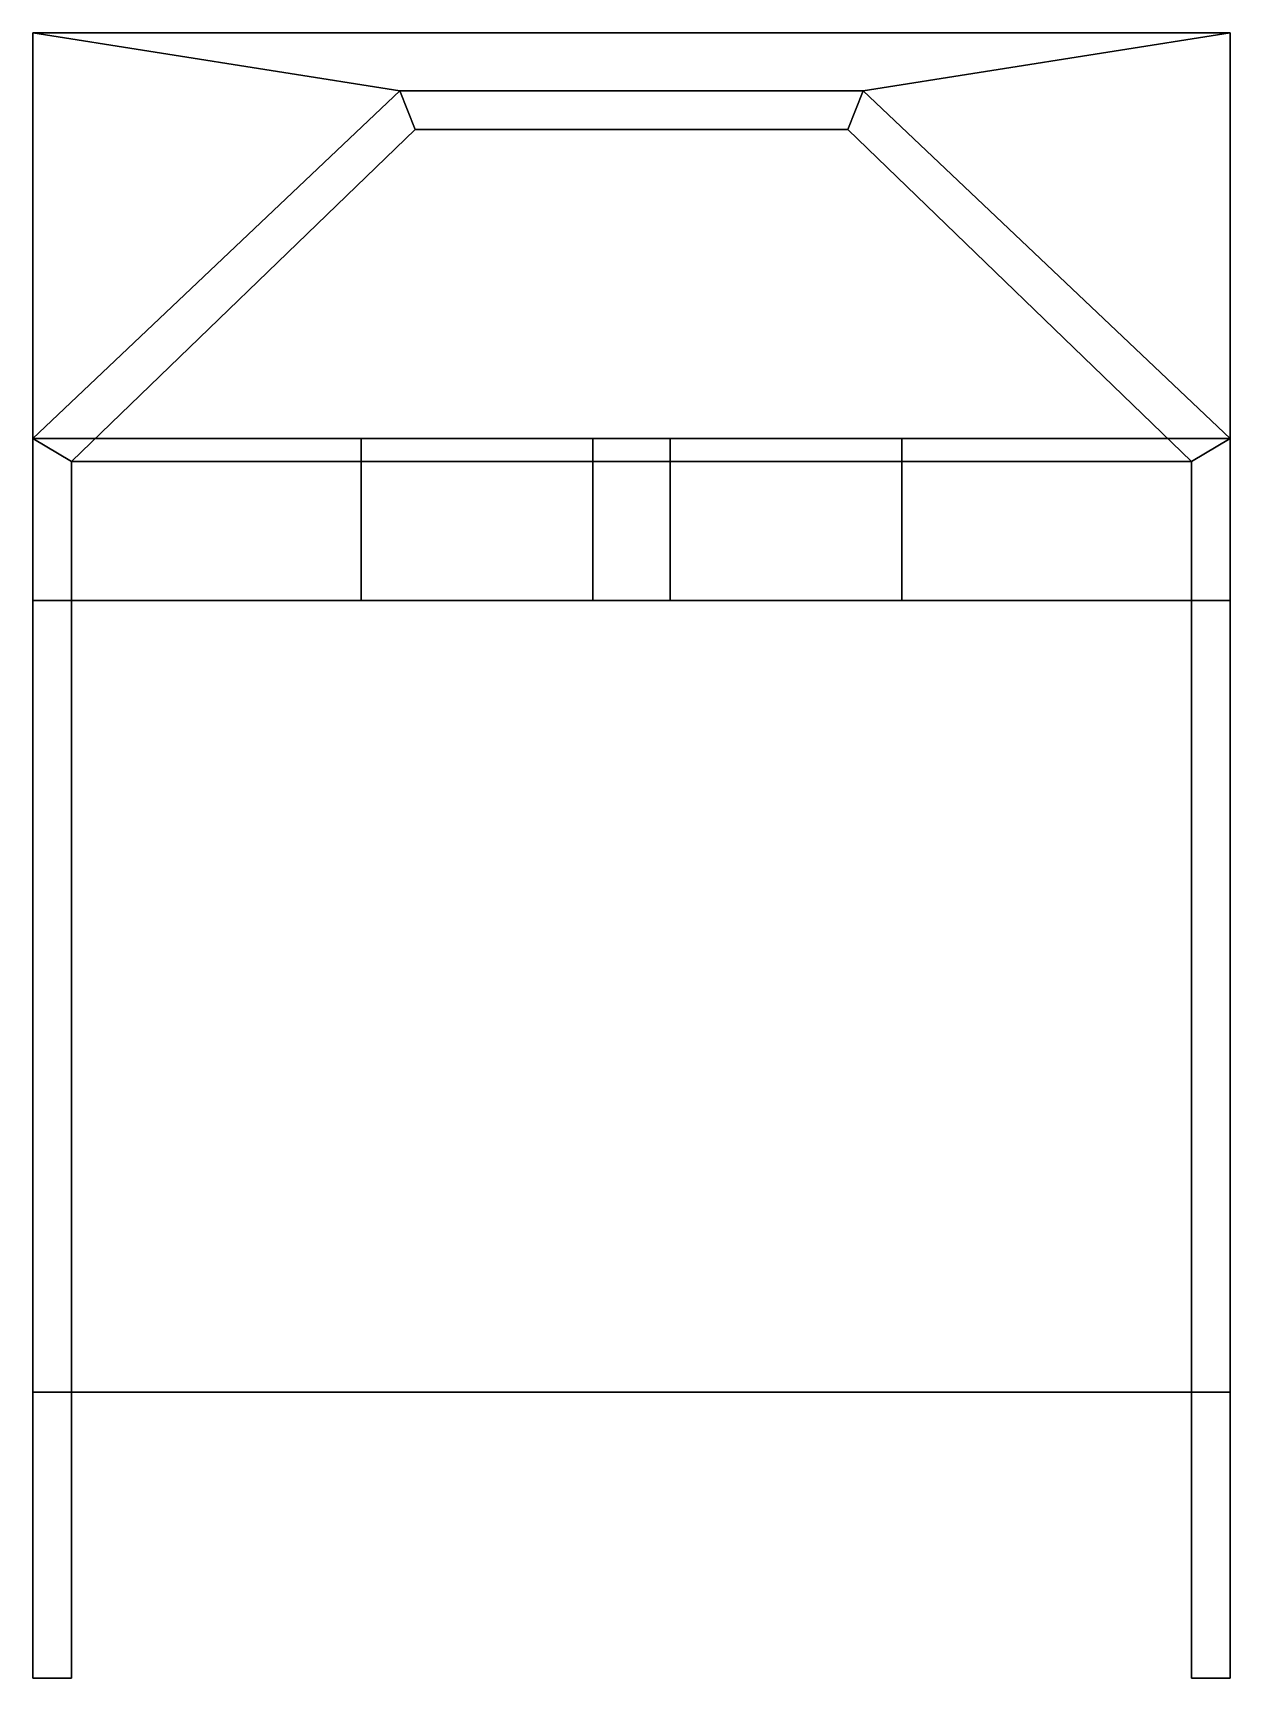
# Model space of a CAD drawing. Extents: x -1.55 to 1.55, y -2.68 to 1.58.
import ezdxf

# ---------------------------------------------------------------- set-up
doc = ezdxf.new("R2010")
doc.units = 0
doc.layers.add('TURRET', color=2, linetype='CONTINUOUS')

msp = doc.modelspace()

# ---------------------------------------------------------------- linework, layer by layer
at = {"layer": 'TURRET'}
for points in [[(-1.55, 1.58), (-1.55, -1.94), (-1.55, -1.94, 0.26), (-1.55, 1.58, 0.26)], [(1.55, 1.58), (1.55, -1.94), (-1.55, -1.94), (-1.55, 1.58)], [(-0.6, 1.43, 0.26), (-0.6, 1.43, 0.26), (-1.55, 1.58, 0.26), (-1.55, 0.53, 0.26)], [(1.55, 1.58, 0.26), (1.55, 1.58), (-1.55, 1.58), (-1.55, 1.58, 0.26)], [(0.6, 1.43, 0.26), (1.55, 1.58, 0.26), (-1.55, 1.58, 0.26), (-0.6, 1.43, 0.26)], [(1.55, 1.58, 0.26), (1.55, 1.58, 0.26), (0.6, 1.43, 0.26), (1.55, 0.53, 0.26)], [(1.55, -1.94, 0.26), (1.55, -1.94), (1.55, 1.58), (1.55, 1.58, 0.26)], [(-0.6, 1.43, 0.26), (-1.55, 0.53, 0.26), (-1.55, 0.53, 2.23), (-0.6, 1.43, 2.02)], [(-1.45, 0.47, 2.13), (-1.55, 0.53, 2.23), (-0.6, 1.43, 2.02), (-0.56, 1.33, 1.94)], [(-1.55, 0.53, 2.23), (-1.45, 0.47, 2.13), (-0.56, 1.33, 1.94), (-0.6, 1.43, 2.02)], [(-1.55, 0.53, 2.23), (1.55, 0.53, 2.23), (0.6, 1.43, 2.02), (-0.6, 1.43, 2.02)], [(-0.6, 1.43, 2.02), (0.6, 1.43, 2.02), (0.6, 1.43, 0.26), (-0.6, 1.43, 0.26)], [(0.56, 1.33, 1.94), (0.6, 1.43, 2.02), (1.55, 0.53, 2.23), (1.45, 0.47, 2.13)], [(1.45, 0.47, 2.13), (1.55, 0.53, 2.23), (0.6, 1.43, 2.02), (0.56, 1.33, 1.94)], [(0.6, 1.43, 2.02), (1.55, 0.53, 2.23), (1.55, 0.53, 0.26), (0.6, 1.43, 0.26)], [(-0.56, 1.33, 1.94), (-1.45, 0.47, 2.13), (-1.45, 0.47, 0.26), (-0.56, 1.33, 0.26)], [(-0.56, 1.33, 0.26), (-1.45, 0.47, 0.26), (1.45, 0.47, 0.26), (0.56, 1.33, 0.26)], [(-0.56, 1.33, 1.94), (0.56, 1.33, 1.94), (1.45, 0.47, 2.13), (-1.45, 0.47, 2.13)], [(-0.56, 1.33, 0.26), (0.56, 1.33, 0.26), (0.56, 1.33, 1.94), (-0.56, 1.33, 1.94)], [(0.56, 1.33, 0.26), (1.45, 0.47, 0.26), (1.45, 0.47, 2.13), (0.56, 1.33, 1.94)], [(-1.55, 0.11, 3.15), (-1.45, 0.11, 3.05), (-1.45, 0.47, 2.75), (-1.55, 0.53, 2.85)], [(-1.45, 0.11, 3.05), (-1.55, 0.11, 3.15), (-1.55, 0.53, 2.85), (-1.45, 0.47, 2.75)], [(-1.55, 0.11, 3.15), (-0.7, 0.11, 3.15), (-0.7, 0.53, 2.85), (-1.55, 0.53, 2.85)], [(-1.55, 0.53, 0.26), (-1.55, 0.11, 0.26), (-1.55, 0.11, 3.15), (-1.55, 0.53, 2.85)], [(-1.55, 0.53, 2.85), (-0.7, 0.53, 2.85), (-0.7, 0.53, 2.23), (-1.55, 0.53, 2.23)], [(-0.7, 0.11, 3.15), (-0.7, 0.11, 3.05), (-0.7, 0.47, 2.75), (-0.7, 0.53, 2.85)], [(-0.7, 0.47, 2.13), (-0.1, 0.47, 2.13), (-0.1, 0.53, 2.23), (-0.7, 0.53, 2.23)], [(-0.7, 0.53, 2.85), (-0.7, 0.47, 2.75), (-0.7, 0.47, 2.13), (-0.7, 0.53, 2.23)], [(-0.1, 0.11, 3.05), (-0.1, 0.11, 3.15), (-0.1, 0.53, 2.85), (-0.1, 0.47, 2.75)], [(-0.1, 0.11, 3.15), (0.1, 0.11, 3.15), (0.1, 0.53, 2.85), (-0.1, 0.53, 2.85)], [(-0.1, 0.47, 2.75), (-0.1, 0.53, 2.85), (-0.1, 0.53, 2.23), (-0.1, 0.47, 2.13)], [(-0.1, 0.53, 2.85), (0.1, 0.53, 2.85), (0.1, 0.53, 2.23), (-0.1, 0.53, 2.23)], [(0.1, 0.11, 3.15), (0.1, 0.11, 3.05), (0.1, 0.47, 2.75), (0.1, 0.53, 2.85)], [(0.1, 0.47, 2.13), (0.7, 0.47, 2.13), (0.7, 0.53, 2.23), (0.1, 0.53, 2.23)], [(0.1, 0.53, 2.85), (0.1, 0.47, 2.75), (0.1, 0.47, 2.13), (0.1, 0.53, 2.23)], [(0.7, 0.11, 3.05), (0.7, 0.11, 3.15), (0.7, 0.53, 2.85), (0.7, 0.47, 2.75)], [(0.7, 0.11, 3.15), (1.55, 0.11, 3.15), (1.55, 0.53, 2.85), (0.7, 0.53, 2.85)], [(0.7, 0.47, 2.75), (0.7, 0.53, 2.85), (0.7, 0.53, 2.23), (0.7, 0.47, 2.13)], [(0.7, 0.53, 2.85), (1.55, 0.53, 2.85), (1.55, 0.53, 2.23), (0.7, 0.53, 2.23)], [(1.55, 0.53, 2.85), (1.55, 0.11, 3.15), (1.55, 0.11, 0.26), (1.55, 0.53, 0.26)], [(-1.45, 0.47, 2.75), (-0.7, 0.47, 2.75), (-0.7, 0.11, 3.05), (-1.45, 0.11, 3.05)], [(-1.45, 0.47, 2.75), (-1.45, 0.11, 3.05), (-1.45, 0.11, 0.26), (-1.45, 0.47, 0.26)], [(-1.45, 0.47, 2.13), (-0.7, 0.47, 2.13), (-0.7, 0.47, 2.75), (-1.45, 0.47, 2.75)], [(-1.45, 0.47, 0.26), (-1.45, -1.94, 0.26), (1.45, -1.94, 0.26), (1.45, 0.47, 0.26)], [(-0.1, 0.47, 2.75), (0.1, 0.47, 2.75), (0.1, 0.11, 3.05), (-0.1, 0.11, 3.05)], [(-0.1, 0.47, 2.13), (0.1, 0.47, 2.13), (0.1, 0.47, 2.75), (-0.1, 0.47, 2.75)], [(0.7, 0.47, 2.75), (1.45, 0.47, 2.75), (1.45, 0.11, 3.05), (0.7, 0.11, 3.05)], [(0.7, 0.47, 2.13), (1.45, 0.47, 2.13), (1.45, 0.47, 2.75), (0.7, 0.47, 2.75)], [(1.45, 0.47, 0.26), (1.45, 0.11, 0.26), (1.45, 0.11, 3.05), (1.45, 0.47, 2.75)], [(-1.55, 0.11, 0.26), (-1.55, -1.94, 0.26), (-1.55, -1.94, 3.32), (-1.55, 0.11, 3.15)], [(-1.55, -1.94, 3.32), (1.55, -1.94, 3.32), (1.55, 0.11, 3.15), (-1.55, 0.11, 3.15)], [(-1.45, 0.11, 3.05), (-1.45, -1.94, 3.22), (-1.45, -1.94, 0.26), (-1.45, 0.11, 0.26)], [(-1.45, 0.11, 3.05), (1.45, 0.11, 3.05), (1.45, -1.94, 3.22), (-1.45, -1.94, 3.22)], [(-0.7, 0.11, 3.15), (-0.1, 0.11, 3.15), (-0.1, 0.11, 3.05), (-0.7, 0.11, 3.05)], [(0.1, 0.11, 3.15), (0.7, 0.11, 3.15), (0.7, 0.11, 3.05), (0.1, 0.11, 3.05)], [(1.45, 0.11, 0.26), (1.45, -1.94, 0.26), (1.45, -1.94, 3.22), (1.45, 0.11, 3.05)], [(1.55, 0.11, 3.15), (1.55, -1.94, 3.32), (1.55, -1.94, 0.26), (1.55, 0.11, 0.26)], [(-1.55, -1.94, 0.26), (-1.55, -1.94), (1.55, -1.94), (1.55, -1.94, 0.26)], [(-1.55, -1.94, 1.93), (-1.45, -1.94, 1.93), (-1.45, -1.94, 3.22), (-1.55, -1.94, 3.32)], [(-1.55, -2.68, 1.93), (-1.45, -2.68, 1.93), (-1.45, -1.94, 1.93), (-1.55, -1.94, 1.93)], [(-1.55, -1.94, 0.37), (-1.45, -1.94, 0.37), (-1.45, -2.68, 0.83), (-1.55, -2.68, 0.83)], [(-1.55, -1.94, 0.26), (-1.45, -1.94, 0.26), (-1.45, -1.94, 0.37), (-1.55, -1.94, 0.37)], [(-1.55, -1.94, 0.37), (-1.55, -2.68, 0.83), (-1.55, -2.68, 1.93), (-1.55, -1.94, 1.93)], [(-1.55, -1.94, 3.32), (-1.45, -1.94, 3.22), (1.45, -1.94, 3.22), (1.55, -1.94, 3.32)], [(-1.45, -1.94, 1.93), (-1.45, -2.68, 1.93), (-1.45, -2.68, 0.83), (-1.45, -1.94, 0.37)], [(1.55, -1.94, 3.32), (1.45, -1.94, 3.22), (1.45, -1.94, 1.93), (1.55, -1.94, 1.93)], [(1.45, -2.68, 1.93), (1.55, -2.68, 1.93), (1.55, -1.94, 1.93), (1.45, -1.94, 1.93)], [(1.45, -1.94, 0.37), (1.55, -1.94, 0.37), (1.55, -2.68, 0.83), (1.45, -2.68, 0.83)], [(1.55, -1.94, 0.37), (1.45, -1.94, 0.37), (1.45, -1.94, 0.26), (1.55, -1.94, 0.26)], [(1.45, -1.94, 0.37), (1.45, -2.68, 0.83), (1.45, -2.68, 1.93), (1.45, -1.94, 1.93)], [(1.55, -1.94, 1.93), (1.55, -2.68, 1.93), (1.55, -2.68, 0.83), (1.55, -1.94, 0.37)], [(-1.55, -2.68, 0.83), (-1.45, -2.68, 0.83), (-1.45, -2.68, 1.93), (-1.55, -2.68, 1.93)], [(1.55, -2.68, 1.93), (1.45, -2.68, 1.93), (1.45, -2.68, 0.83), (1.55, -2.68, 0.83)]]:
    msp.add_3dface(points, dxfattribs=at)

doc.saveas('drawing.dxf')
